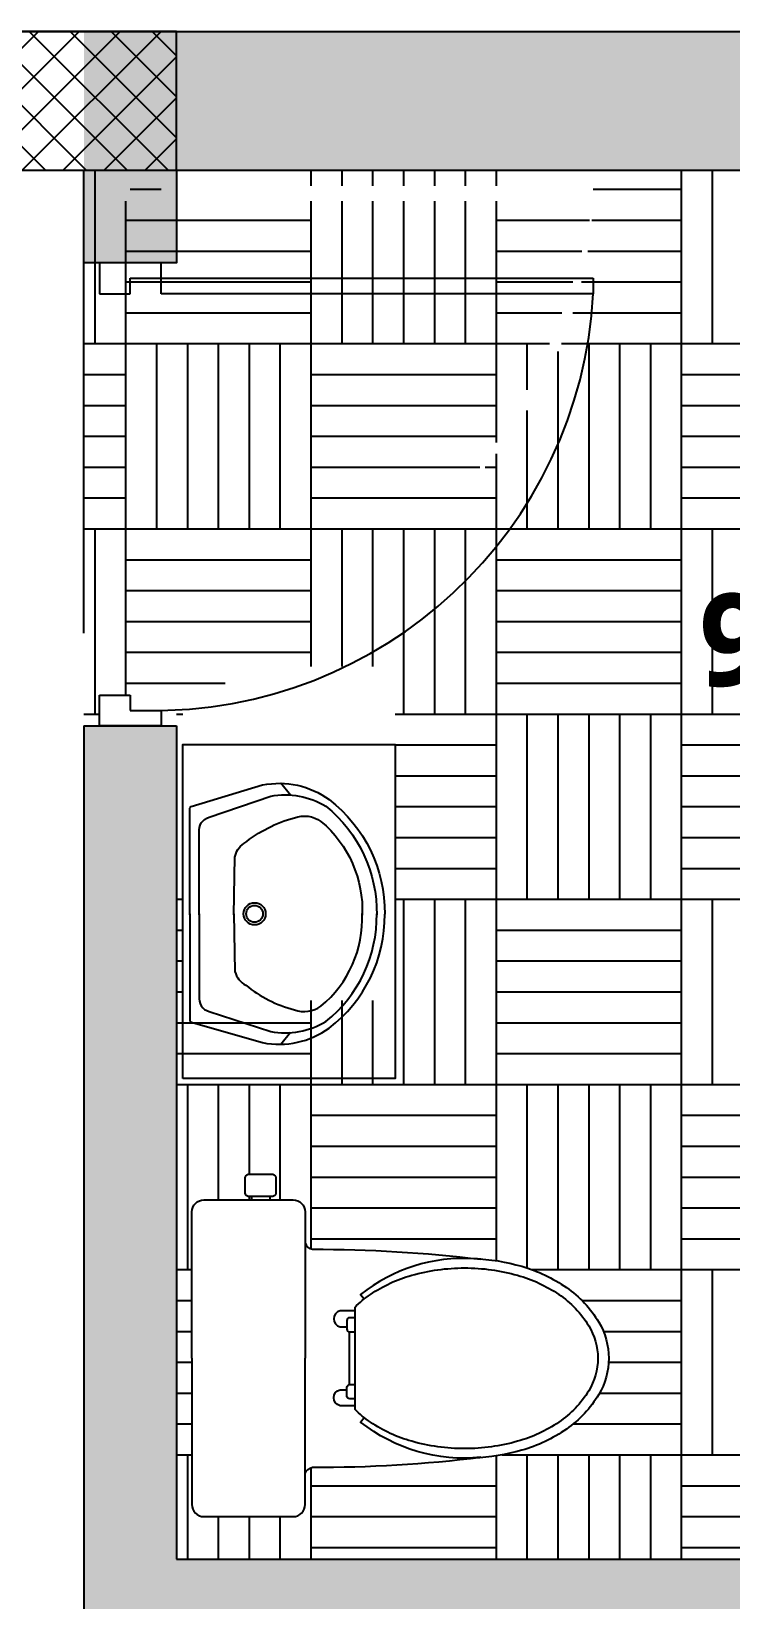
# Model space of a CAD drawing. Header units: inches. Extents: x 99023 to 109265, y 17199 to 18675.
# Drawn here: x 99929.2 to 99974.5, y 18312.8 to 18414.4 of the extents above; entities that cross this region are included whole.
import ezdxf

# ---------------------------------------------------------------- set-up
doc = ezdxf.new("R2010")
doc.units = ezdxf.units.IN
doc.layers.get('0').update_dxf_attribs({"color": 255})
for name, color, linetype in [('Column', 170, 'Continuous'), ('HAT', 8, 'Continuous'), ('I-WALL-PATT', 7, 'Continuous'), ('Washbasin-detail', 251, 'Continuous'), ('Washbasin-outline', 250, 'Continuous'), ('WC-Detail_dwgmodels.com', 251, 'Continuous'), ('WC-Outline_dwgmodels.com', 250, 'Continuous')]:
    doc.layers.add(name, color=color, linetype=linetype)
doc.styles.get("Standard").update_dxf_attribs({"font": 'arial.ttf'})
pattern_1 = [(90, (98183.32, 19054.195), (-12, 12), [12, -12]), (90, (98185.32, 19054.195), (-12, 12), [12, -12]), (90, (98187.32, 19054.195), (-12, 12), [12, -12]), (90, (98189.32, 19054.195), (-12, 12), [12, -12]), (90, (98191.32, 19054.195), (-12, 12), [12, -12]), (90, (98193.32, 19054.195), (-12, 12), [12, -12]), (90, (98195.32, 19054.195), (-12, 12), [12, -12]), (0, (98183.32, 19066.195), (12, -12), [12, -12]), (0, (98183.32, 19068.195), (12, -12), [12, -12]), (0, (98183.32, 19070.195), (12, -12), [12, -12]), (0, (98183.32, 19072.195), (12, -12), [12, -12]), (0, (98183.32, 19074.195), (12, -12), [12, -12]), (0, (98183.32, 19076.195), (12, -12), [12, -12]), (0, (98183.32, 19078.195), (12, -12), [12, -12])]

msp = doc.modelspace()

# ---------------------------------------------------------------- hatches: boundary and pattern name
at = {"layer": 'HAT', "linetype": 'ByBlock'}
h = msp.add_hatch(dxfattribs=at)
h.set_pattern_fill('ANSI37', color=256, scale=15)
h.set_pattern_definition([(45, (-251813.3967, -54534.0869), (-1.325825215, 1.325825215), []), (135, (-251813.3967, -54534.0869), (-1.325825215, -1.325825215), [])])
h.paths.add_polyline_path([(99572.56989581, 17979.43877382), (99587.56989581, 17979.43877382), (99587.56989581, 17988.43877382), (99572.56989581, 17988.43877382)])
edge = h.paths.add_edge_path()
edge.add_arc((99767.56989581, 18066.43877382), 6, 0, 360)
edge = h.paths.add_edge_path()
edge.add_arc((99611.56989581, 18066.43877382), 6, 0, 360)
edge = h.paths.add_edge_path()
edge.add_arc((99767.56989581, 18175.93877382), 6, 0, 360)
edge = h.paths.add_edge_path()
edge.add_arc((99611.56989581, 18175.93877382), 6, 0, 360)
edge = h.paths.add_edge_path()
edge.add_arc((100139.56989581, 17926.60544049), 6, 0, 360)
edge = h.paths.add_edge_path()
edge.add_arc((100139.56989581, 17769.43877382), 6, 0, 360)
edge = h.paths.add_edge_path()
edge.add_arc((99914.78482924, 17769.43877382), 6, 0, 360)
edge = h.paths.add_edge_path()
edge.add_arc((100057.06989581, 17851.93877382), 6, 0, 360)
edge = h.paths.add_edge_path()
edge.add_arc((99934.10840987, 17851.93877382), 6, 0, 360)
edge = h.paths.add_edge_path()
edge.add_arc((99835.06989581, 17851.93877382), 6, 0, 360)
h.paths.add_polyline_path([(100061.56989581, 17979.43877382), (100043.56989581, 17979.43877382), (100043.56989581, 17988.43877382), (100061.56989581, 17988.43877382)])
h.paths.add_polyline_path([(99920.60840987, 17979.43877382), (99938.60840987, 17979.43877382), (99938.60840987, 17988.43877382), (99920.60840987, 17988.43877382)])
h.paths.add_polyline_path([(99755.56989581, 17979.43877382), (99770.56989581, 17979.43877382), (99770.56989581, 17988.43877382), (99755.56989581, 17988.43877382)])
h.paths.add_polyline_path([(99572.56989581, 17847.43877382), (99587.56989581, 17847.43877382), (99587.56989581, 17856.43877382), (99572.56989581, 17856.43877382)])
h.paths.add_polyline_path([(99755.56989581, 17862.43877382), (99755.56989581, 17847.43877382), (99764.56989581, 17847.43877382), (99764.56989581, 17862.43877382)])
h.paths.add_polyline_path([(100052.56989581, 18261.43877382), (100052.56989581, 18243.43877382), (100061.56989581, 18243.43877382), (100061.56989581, 18261.43877382)])
h.paths.add_polyline_path([(99929.60840987, 18261.43877382), (99929.60840987, 18243.43877382), (99938.60840987, 18243.43877382), (99938.60840987, 18261.43877382)])
h.paths.add_polyline_path([(99755.56989581, 18258.43877382), (99755.56989581, 18243.43877382), (99764.56989581, 18243.43877382), (99764.56989581, 18258.43877382)])
h.paths.add_polyline_path([(99671.56989581, 18258.43877382), (99671.56989581, 18243.43877382), (99680.56989581, 18243.43877382), (99680.56989581, 18258.43877382)])
h.paths.add_polyline_path([(99488.56989581, 18258.43877382), (99488.56989581, 18243.43877382), (99497.56989581, 18243.43877382), (99497.56989581, 18258.43877382)])
h.paths.add_polyline_path([(99374.56989581, 18171.43877382), (99392.56989581, 18171.43877382), (99392.56989581, 18180.43877382), (99374.56989581, 18180.43877382)])
h.paths.add_polyline_path([(99383.56989581, 18006.43877382), (99383.56989581, 17991.43877382), (99392.56989581, 17991.43877382), (99392.56989581, 18006.43877382)])
h.paths.add_polyline_path([(99383.56989581, 17862.43877382), (99383.56989581, 17847.43877382), (99392.56989581, 17847.43877382), (99392.56989581, 17862.43877382)])
h.paths.add_polyline_path([(99197.56989581, 17862.43877382), (99197.56989581, 17847.43877382), (99206.56989581, 17847.43877382), (99206.56989581, 17862.43877382)])
h.paths.add_polyline_path([(99197.56989581, 18006.43877382), (99197.56989581, 17991.43877382), (99206.56989581, 17991.43877382), (99206.56989581, 18006.43877382)])
h.paths.add_polyline_path([(99197.56989581, 18189.43877382), (99197.56989581, 18171.43877382), (99206.56989581, 18171.43877382), (99206.56989581, 18189.43877382)])
h.paths.add_polyline_path([(99197.56989581, 18414.43877382), (99197.56989581, 18399.43877382), (99206.56989581, 18399.43877382), (99206.56989581, 18414.43877382)])
h.paths.add_polyline_path([(99488.56989581, 18405.43877382), (99503.56989581, 18405.43877382), (99503.56989581, 18414.43877382), (99488.56989581, 18414.43877382)])
h.paths.add_polyline_path([(99377.56989581, 18405.43877382), (99392.56989581, 18405.43877382), (99392.56989581, 18414.43877382), (99377.56989581, 18414.43877382)])
h.paths.add_polyline_path([(99665.56989581, 18405.43877382), (99680.56989581, 18405.43877382), (99680.56989581, 18414.43877382), (99665.56989581, 18414.43877382)])
h.paths.add_polyline_path([(99755.56989581, 18405.43877382), (99770.56989581, 18405.43877382), (99770.56989581, 18414.43877382), (99755.56989581, 18414.43877382)])
h.paths.add_polyline_path([(100046.56989581, 18405.43877382), (100061.56989581, 18405.43877382), (100061.56989581, 18414.43877382), (100046.56989581, 18414.43877382)])
h.paths.add_polyline_path([(99923.60840987, 18405.43877382), (99938.60840987, 18405.43877382), (99938.60840987, 18414.43877382), (99923.60840987, 18414.43877382)])
at = {"layer": 'I-WALL-PATT', "true_color": 0x636466, "transparency": 33554687}
h = msp.add_hatch(color=251, dxfattribs=at)
h.dxf.hatch_style = 1
h.paths.add_polyline_path([(99311.56989581, 18414.43877382), (99197.56989581, 18414.43877382), (99197.56989581, 18171.43877382), (99206.56989581, 18171.43877382), (99392.56989581, 18171.43877382), (99392.56989581, 18177.43877382), (99206.56989581, 18177.43877382), (99206.56989581, 18201.43877382), (99206.56989581, 18405.43877382), (99311.56989581, 18405.43877382)])
h.paths.add_polyline_path([(99422.56989581, 18414.43877382), (99371.56989581, 18414.43877382), (99371.56989581, 18405.43877382), (99386.56989581, 18405.43877382), (99386.56989581, 18399.43877382), (99392.56989581, 18399.43877382), (99392.56989581, 18405.43877382), (99422.56989581, 18405.43877382)])
h.paths.add_polyline_path([(99599.56989581, 18414.43877382), (99458.56989581, 18414.43877382), (99458.56989581, 18405.43877382), (99488.56989581, 18405.43877382), (99488.56989581, 18249.43877382), (99392.56989581, 18249.43877382), (99392.56989581, 18369.43877382), (99386.56989581, 18369.43877382), (99386.56989581, 18231.43877382), (99392.56989581, 18231.43877382), (99392.56989581, 18243.43877382), (99623.56989581, 18243.43877382), (99623.56989581, 18249.43877382), (99494.56989581, 18249.43877382), (99494.56989581, 18405.43877382), (99599.56989581, 18405.43877382)])
h.paths.add_polyline_path([(99697.03344221, 18414.43877382), (99680.56989581, 18414.43877382), (99680.56989581, 18405.43877382), (99673.56989581, 18405.43877382), (99697.03344221, 18405.43877382)])
h.paths.add_polyline_path([(99857.60840987, 18414.43877382), (99732.54810034, 18414.43877382), (99732.54810034, 18405.43877382), (99755.56989581, 18405.43877382), (99755.56989581, 18249.43877382), (99680.56989581, 18249.43877382), (99680.56989581, 18369.43877382), (99674.56989581, 18369.43877382), (99674.56989581, 18249.43877382), (99674.56989581, 18243.43877382), (99761.56989581, 18243.43877382), (99761.56989581, 18249.43877382), (99761.56989581, 18405.43877382), (99857.60840987, 18405.43877382)])
h.paths.add_polyline_path([(100061.56989581, 18414.43877382), (100017.57200913, 18414.43877382), (100017.57200913, 18405.43877382), (100052.56989581, 18405.43877382), (100052.56989581, 18315.43877382), (99938.60840987, 18315.43877382), (99938.60840987, 18369.43877382), (99932.60840987, 18369.43877382), (99932.60840987, 18249.43877382), (99821.56989581, 18249.43877382), (99812.56989581, 18249.43877382), (99812.56989581, 18243.43877382), (100010.56989581, 18243.43877382), (100010.56989581, 18249.43877382), (99938.60840987, 18249.43877382), (99938.60840987, 18275.4744556), (99938.47423092, 18275.4744556), (99938.47423092, 18277.68166836), (99938.60840987, 18309.43877382), (99986.56989581, 18309.43877382), (99992.56989581, 18309.43877382), (100052.56989581, 18309.43877382), (100052.56989581, 18303.43877382), (100061.56989581, 18303.43877382)])
h = msp.add_hatch(color=251, dxfattribs=at)
h.dxf.hatch_style = 1
h.paths.add_polyline_path([(99932.60840987, 18414.43877382), (99932.60840987, 18405.43877382), (99933.60840987, 18405.43877382), (99937.60840987, 18405.43877382), (99981.57200913, 18405.43877382), (99981.57200913, 18414.43877382)])
at = {"layer": 'I-WALL-PATT', "true_color": 0xadddf7, "transparency": 33554687}
h = msp.add_hatch(dxfattribs=at)
h.set_pattern_fill('AR-PARQ1', color=141)
h.set_pattern_definition(pattern_1)
edge = h.paths.add_edge_path()
edge.add_line((99965.60840987, 18403.43877382), (99937.60840987, 18403.43877382))
edge.add_line((99937.60840987, 18403.43877382), (99937.60840987, 18404.43877382))
edge.add_line((99937.60840987, 18404.43877382), (99935.60840987, 18404.43877382))
edge.add_line((99935.60840987, 18404.43877382), (99935.60840987, 18403.43877382))
edge.add_line((99935.60840987, 18403.43877382), (99933.60840987, 18403.43877382))
edge.add_line((99933.60840987, 18403.43877382), (99933.60840987, 18405.43877382))
edge.add_line((99933.60840987, 18405.43877382), (99932.60840987, 18405.43877382))
edge.add_line((99932.60840987, 18405.43877382), (99932.60840987, 18369.43877382))
edge.add_line((99932.60840987, 18369.43877382), (99933.60840987, 18369.43877382))
edge.add_line((99933.60840987, 18369.43877382), (99933.60840987, 18371.43877382))
edge.add_line((99933.60840987, 18371.43877382), (99935.60840987, 18371.43877382))
edge.add_line((99935.60840987, 18371.43877382), (99935.60840987, 18370.43877382))
edge.add_line((99935.60840987, 18370.43877382), (99937.60840987, 18370.43877382))
edge.add_arc((99922.45849024, 18411.67203896), 43.92837601, 290.1743335607, 349.1974661183)
at = {"layer": 'I-WALL-PATT', "true_color": 0x636466, "transparency": 33554687}
h = msp.add_hatch(color=251, dxfattribs=at)
h.dxf.hatch_style = 1
h.paths.add_polyline_path([(99932.60840987, 18405.43877382), (99938.60840987, 18405.43877382), (99938.60840987, 18399.43877382), (99932.60840987, 18399.43877382)])
at = {"layer": 'I-WALL-PATT', "true_color": 0xadddf7, "transparency": 33554687}
h = msp.add_hatch(dxfattribs=at)
h.set_pattern_fill('AR-PARQ1', color=141)
h.set_pattern_definition(pattern_1)
h.paths.add_polyline_path([(100052.56989581, 18405.43877382), (99937.60840987, 18405.43877382), (99937.60840987, 18404.43877382), (99965.60840987, 18404.43877382), (99965.60840987, 18403.43877382, -0.3934527968), (99937.60840987, 18376.43877382), (99937.60840987, 18375.43877382), (99938.60840987, 18375.43877382), (99938.60840987, 18315.43877382), (100003.56989581, 18315.43877382), (100003.56989581, 18338.43877382), (100004.56989581, 18338.43877382), (100004.56989581, 18362.43877382), (100003.56989581, 18362.43877382), (100003.56989581, 18363.43877382), (100052.56989581, 18363.43877382)])
h.paths.add_polyline_path([(99952.76617555, 18351.64284022), (99939.01940031, 18351.64284022), (99939.01940031, 18373.28625459), (99952.76617555, 18373.28625459)], flags=16)
h.paths.add_polyline_path([(99952.09425636, 18362.29539169, -0.2382790695), (99948.48879835, 18354.91968639, -0.2108617101), (99944.18495674, 18353.97256461), (99939.46075068, 18355.32687062), (99939.46075068, 18362.31813117), (99939.46075068, 18369.23762351), (99944.18495674, 18370.66763512, -0.2108617101), (99948.48879835, 18369.72051334, -0.2369944908)], flags=0)
h.paths.add_polyline_path([(99951.57558188, 18362.28257898, -0.2311712738), (99948.28691658, 18355.34620181, -0.1834457583), (99944.70804965, 18354.69718451), (99940.72163153, 18355.9890038, -0.3903372058), (99940.07882953, 18356.97792995), (99940.07882953, 18362.31813117), (99940.07882953, 18367.58810032, -0.3903372058), (99940.72163153, 18368.57702647), (99944.70804965, 18369.94301522, -0.1834457583), (99948.28691658, 18369.29399793, -0.2292099336)], flags=0)
h.paths.add_polyline_path([(99950.63795128, 18362.28295963, -0.2326624451), (99947.96551558, 18356.33512796, -0.2465395604), (99946.24371499, 18356.09734196, -0.107345096), (99943.09505429, 18357.69490141, -0.2045612104), (99942.39237827, 18358.57451056), (99942.32923443, 18362.28301514), (99942.39237827, 18365.99151971, -0.2186860776), (99942.97143852, 18366.87112886, -0.1031439316), (99946.24371499, 18368.54285778, -0.2465395604), (99947.96551558, 18368.30507178, -0.2303114514)], flags=0)
h.paths.add_polyline_path([(99963.87121232, 18333.04664581, -0.1069021121), (99965.95822613, 18330.81004082, -0.1352706375), (99966.60488236, 18328.4635463, -0.1352706375), (99965.95822613, 18326.11705178, -0.1069021121), (99963.87121232, 18323.88044679, -0.0819076509), (99960.97408931, 18322.5039977, -0.0590058266), (99957.86518861, 18321.99522703, -0.0294472526), (99947.41615863, 18321.40138854, 0.2799012368), (99946.93821569, 18320.9924579), (99946.93821569, 18318.98206482, -0.4142135624), (99946.16043792, 18318.20428704), (99940.38266014, 18318.20428704, -0.4142135624), (99939.60488236, 18318.98206482), (99939.60488236, 18328.4635463), (99939.60488236, 18337.94502778, -0.4142135624), (99940.38266014, 18338.72280556), (99943.45673421, 18338.72280556), (99943.45673421, 18338.94502778), (99943.30858606, 18338.94502778, -0.4142135624), (99943.0493268, 18339.20428704), (99943.0493268, 18340.13021297, -0.4142135624), (99943.30858606, 18340.38947222), (99944.79006754, 18340.38947222, -0.4142135624), (99945.0493268, 18340.13021297), (99945.0493268, 18339.20428704, -0.4142135624), (99944.79006754, 18338.94502778), (99944.6419194, 18338.94502778), (99944.6419194, 18338.72280556), (99946.16043792, 18338.72280556, -0.4142135624), (99946.93821569, 18337.94502778), (99946.93821569, 18335.9346347, 0.2799012368), (99947.41615863, 18335.52570406, -0.0294472526), (99957.86518861, 18334.93186557, -0.0590058266), (99960.97408931, 18334.4230949, -0.0819076509)], flags=16)
h.paths.add_polyline_path([(99963.37361866, 18332.60143043, -0.1070472384), (99965.30789495, 18330.57294826, -0.1379521445), (99965.90117866, 18328.4635463, -0.1379521445), (99965.30789495, 18326.35414434, -0.1070472384), (99963.37361866, 18324.32566217, -0.0806886506), (99960.70096508, 18323.08418441, -0.0685639722), (99957.27154903, 18322.61169445, -0.0685639722), (99953.84213297, 18323.08418441, -0.0806886506), (99951.1694794, 18324.32566217, -0.0497411169), (99950.16043792, 18325.16746445), (99950.16043792, 18325.38947222), (99949.19747495, 18325.38947222, -0.7881977177), (99949.19747495, 18326.42650926), (99949.6419194, 18326.42650926), (99949.6419194, 18326.57465741, -0.3563939587), (99949.79006754, 18326.75610109), (99949.79006754, 18330.1709915, -0.3563939587), (99949.6419194, 18330.35243519), (99949.6419194, 18330.50058334), (99949.19747495, 18330.50058334, -0.7881977177), (99949.19747495, 18331.53762037), (99950.16043792, 18331.53762037), (99950.16043792, 18331.75962815, -0.0497411169), (99951.1694794, 18332.60143043, -0.0806886506), (99953.84213297, 18333.84290819, -0.0685639722), (99957.27154903, 18334.31539815, -0.0685639722), (99960.70096508, 18333.84290819, -0.0806886506)], flags=0)
h.paths.add_polyline_path([(99942.94628923, 18362.31813117, -1), (99944.38108442, 18362.31813117, -1)], flags=0)
h.paths.add_polyline_path([(99943.11977744, 18362.31813117, -1), (99944.20759621, 18362.31813117, -1)], flags=0)
h.paths.add_polyline_path([(99972.85276187, 18376.24965221), (100003.63283949, 18376.24965221), (100003.63283949, 18389.47992388), (99972.85276187, 18389.47992388)], flags=24)
h.paths.add_polyline_path([(99970.50490047, 18368.16488676), (100013.17242958, 18368.16488676), (100013.17242958, 18381.39515843), (99970.50490047, 18381.39515843)], flags=24)

# ---------------------------------------------------------------- linework, layer by layer
at = {"color": 19, "true_color": 0x552a2a}
for p, q in [((99933.60840987, 18399.43877382), (99933.60840987, 18397.43877382)), ((99937.60840987, 18399.43877382), (99933.60840987, 18399.43877382)), ((99937.60840987, 18398.43877382), (99937.60840987, 18399.43877382)), ((99935.60840987, 18397.43877382), (99935.60840987, 18398.43877382)), ((99935.60840987, 18398.43877382), (99937.60840987, 18398.43877382)), ((99937.60840987, 18398.43877382), (99965.60840987, 18398.43877382)), ((99937.60840987, 18397.43877382), (99937.60840987, 18398.43877382)), ((99965.60840987, 18398.43877382), (99965.60840987, 18397.43877382)), ((99933.60840987, 18397.43877382), (99935.60840987, 18397.43877382)), ((99965.60840987, 18397.43877382), (99937.60840987, 18397.43877382)), ((99933.60840987, 18369.43877382), (99933.60840987, 18371.43877382)), ((99933.60840987, 18371.43877382), (99935.60840987, 18371.43877382)), ((99935.60840987, 18371.43877382), (99935.60840987, 18370.43877382)), ((99935.60840987, 18370.43877382), (99937.60840987, 18370.43877382)), ((99937.60840987, 18370.43877382), (99937.60840987, 18369.43877382)), ((99937.60840987, 18369.43877382), (99933.60840987, 18369.43877382))]:
    msp.add_line(p, q, dxfattribs=at)
msp.add_arc((99937.10840987, 18398.97581086), 28.54141697, 268.9962181869, 356.9129648348, dxfattribs=at)
at = {"layer": 'Column', "color": 3, "linetype": 'ByBlock', "ltscale": 12}
msp.add_lwpolyline([(99923.60840987, 18405.43877382), (99938.60840987, 18405.43877382), (99938.60840987, 18414.43877382), (99923.60840987, 18414.43877382)], close=True, dxfattribs=at)
at = {"layer": 'I-WALL-PATT', "color": 18, "true_color": 0x000000}
for p, q in [((99863.56989581, 18414.43877382), (100061.56989581, 18414.43877382)), ((99761.56989581, 18405.43877382), (99933.60840987, 18405.43877382)), ((99937.60840987, 18405.43877382), (100052.56989581, 18405.43877382)), ((99932.60840987, 18369.43877382), (99938.60840987, 18369.43877382)), ((99932.60840987, 18369.43877382), (99932.60840987, 18249.43877382)), ((99938.60840987, 18369.43877382), (99938.60840987, 18315.43877382)), ((99938.60840987, 18315.43877382), (100052.56989581, 18315.43877382))]:
    msp.add_line(p, q, dxfattribs=at)
at = {"layer": 'I-WALL-PATT', "color": 141, "true_color": 0xadddf7}
msp.add_line((99932.60840987, 18375.43877382), (99932.60840987, 18405.43877382), dxfattribs=at)
at = {"layer": 'I-WALL-PATT', "color": 251, "true_color": 0x636466}
msp.add_lwpolyline([(99197.56989581, 17847.43877382), (99197.56989581, 18414.43877382), (100061.56989581, 18414.43877382), (100061.56989581, 17979.43877382), (99764.56989581, 17979.43877382), (99764.56989581, 17847.43877382), (99197.56989581, 17847.43877382)], dxfattribs=at)
for points in [[(99932.60840987, 18405.43877382), (99938.60840987, 18405.43877382), (99938.60840987, 18399.43877382), (99932.60840987, 18399.43877382)], [(99939.01940031, 18346.58543811), (99939.01940031, 18368.22885248), (99952.76617555, 18368.22885248), (99952.76617555, 18346.58543811)]]:
    msp.add_lwpolyline(points, close=True, dxfattribs=at)
at = {"layer": 'Washbasin-detail', "color": 251, "true_color": 0x636466}
for p, q in [((99945.99145566, 18364.95971705), (99945.37148366, 18365.72508789)), ((99945.99145566, 18349.56567845), (99945.37148366, 18348.80030762))]:
    msp.add_line(p, q, dxfattribs=at)
for points in [[(99940.07882953, 18357.19049699), (99940.07882953, 18362.5306982, -0.3903372058), (99940.72163153, 18363.51962435), (99944.70804965, 18364.88561311, -0.1834457583), (99948.28691658, 18364.23659581, -0.2302366839), (99951.57509603, 18357.19049699, -0.6466668085)], [(99940.07882953, 18357.26072905), (99940.07882953, 18351.92052784, 0.3903372058), (99940.72163153, 18350.93160169), (99944.70804965, 18349.6397824, 0.1834457583), (99948.28691658, 18350.28879969, 0.2322422504), (99951.57509603, 18357.26072905, 0.6466668085)]]:
    msp.add_lwpolyline(points, format="xyb", dxfattribs=at)
for radius in [0.71739759, 0.54390938]:
    msp.add_circle((99943.66368682, 18357.26072905), radius, dxfattribs=at)
at = {"layer": 'Washbasin-outline', "color": 251, "true_color": 0x636466}
for points in [[(99939.46075068, 18357.19049699), (99939.46075068, 18364.08877859, -0.3493337133), (99939.55660966, 18364.20923779), (99944.18495674, 18365.61023301, -0.2108617101), (99948.48879835, 18364.66311122, -0.2369383913), (99952.09428226, 18357.2399433, 0.0063764273)], [(99942.32863652, 18357.19049699), (99942.39237827, 18360.9341176, -0.2186860776), (99942.97143852, 18361.81372674, -0.1031439316), (99946.24371499, 18363.48545566, -0.2465395604), (99947.96551558, 18363.24766966, -0.2324038578), (99950.63561619, 18357.16577384, -0.7916775083)], [(99939.46075068, 18357.26072905), (99939.46075068, 18350.36244745, 0.3493337133), (99939.55660966, 18350.24198825), (99944.18495674, 18348.9151625, 0.2108617101), (99948.48879835, 18349.86228428, 0.2382214915), (99952.09428226, 18357.2360059, -0.0063764639)], [(99942.32863652, 18357.26072905), (99942.39237827, 18353.51710844, 0.2045612104), (99943.09505429, 18352.6374993, 0.107345096), (99946.24371499, 18351.03993984, 0.2465395604), (99947.96551558, 18351.27772584, 0.2348021884), (99950.63561619, 18357.28545221, 0.7916775083)]]:
    msp.add_lwpolyline(points, format="xyb", dxfattribs=at)
at = {"layer": 'WC-Detail_dwgmodels.com', "color": 251, "true_color": 0x636466}
for points in [[(99944.6419194, 18338.94502778), (99943.45673421, 18338.94502778, -0.4142135624)], [(99957.27154903, 18334.31539815, -0.0685639722), (99960.70096508, 18333.84290819, -0.0806886506), (99963.37361866, 18332.60143043, -0.1070472384), (99965.30789495, 18330.57294826, -0.1379521445), (99965.90117866, 18328.4635463, -0.1379521445), (99965.30789495, 18326.35414434, -0.1070472384), (99963.37361866, 18324.32566217, -0.0806886506), (99960.70096508, 18323.08418441, -0.0685639722), (99957.27154903, 18322.61169445, -0.0685639722), (99953.84213297, 18323.08418441, -0.0806886506), (99951.1694794, 18324.32566217, -0.0497411169), (99950.16043792, 18325.16746445, -0.1379521445)], [(99950.16043792, 18331.75962815, -0.0497411169), (99951.1694794, 18332.60143043, -0.0806886506), (99953.84213297, 18333.84290819, -0.0685639722), (99957.27154903, 18334.31539815, -0.0685639722)], [(99957.86418387, 18334.91550628, 0.18619195), (99950.53623031, 18332.59376941), (99950.76586363, 18332.30484359)], [(99950.16043792, 18331.53762037), (99949.19747495, 18331.53762037, 0.7881977177), (99949.19747495, 18330.50058334), (99949.6419194, 18330.50058334)], [(99950.16043792, 18331.09317593), (99949.82710458, 18331.09317593, 0.4142135624), (99949.6419194, 18330.90799074), (99949.6419194, 18330.35243519, 0.4142135624), (99949.82710458, 18330.16725), (99950.16043792, 18330.16725)], [(99950.16043792, 18325.38947222), (99949.19747495, 18325.38947222, -0.7881977177), (99949.19747495, 18326.42650926), (99949.6419194, 18326.42650926)], [(99950.16043792, 18325.83391667), (99949.82710458, 18325.83391667, -0.4142135624), (99949.6419194, 18326.01910185), (99949.6419194, 18326.57465741, -0.4142135624), (99949.82710458, 18326.7598426), (99950.16043792, 18326.7598426)], [(99958.32888894, 18322.0503278, -0.1975113434), (99950.53623031, 18324.33332318), (99950.76586363, 18324.62224901)]]:
    msp.add_lwpolyline(points, format="xyb", dxfattribs=at)
for points in [[(99950.16043792, 18331.75962815), (99950.16043792, 18325.16746445)], [(99949.79006754, 18330.16725), (99949.79006754, 18326.7598426)]]:
    msp.add_lwpolyline(points, dxfattribs=at)
at = {"layer": 'WC-Outline_dwgmodels.com', "color": 251, "true_color": 0x636466}
for points in [[(99943.45673421, 18338.94502778), (99943.30858606, 18338.94502778, -0.4142135624), (99943.0493268, 18339.20428704), (99943.0493268, 18340.13021297, -0.4142135624), (99943.30858606, 18340.38947222), (99944.79006754, 18340.38947222, -0.4142135624), (99945.0493268, 18340.13021297)], [(99945.0493268, 18340.13021297), (99945.0493268, 18339.20428704, -0.4142135624), (99944.79006754, 18338.94502778), (99944.6419194, 18338.94502778, -0.4142135624)], [(99939.60488236, 18328.4635463), (99939.60488236, 18337.94502778, -0.4142135624), (99940.38266014, 18338.72280556), (99943.45673421, 18338.72280556, -0.4142135624)], [(99943.45673421, 18338.72280556), (99944.6419194, 18338.72280556, -0.4142135624)], [(99944.6419194, 18338.72280556), (99946.16043792, 18338.72280556, -0.4142135624), (99946.93821569, 18337.94502778), (99946.93821569, 18335.9346347)], [(99946.93821569, 18335.9346347, 0.2799012368), (99947.41615863, 18335.52570406, -0.0307611705), (99958.32888894, 18334.8767648, -16.522543694)], [(99958.32888894, 18334.8767648, 0.0109178879), (99957.86418387, 18334.91550628)], [(99957.86518861, 18334.93186557, -0.0590058266), (99960.97408931, 18334.4230949, -0.0819076509), (99963.87121232, 18333.04664581, -0.1069021121), (99965.95822613, 18330.81004082, -0.1352706375), (99966.60488236, 18328.4635463, -0.1352706375)], [(99939.60488236, 18328.4635463), (99939.60488236, 18318.98206482, 0.4142135624), (99940.38266014, 18318.20428704), (99946.16043792, 18318.20428704, 0.4142135624), (99946.93821569, 18318.98206482), (99946.93821569, 18320.9924579)], [(99966.60488236, 18328.4635463, -0.1352706375), (99965.95822613, 18326.11705178, -0.1069021121), (99963.87121232, 18323.88044679, -0.0819076509), (99960.97408931, 18322.5039977, -0.0590058266), (99957.86518861, 18321.99522703, -0.070136365)], [(99946.93821569, 18320.9924579, -0.2799012368), (99947.41615863, 18321.40138854, 0.0307611705), (99958.32888894, 18322.0503278, 16.522543694)]]:
    msp.add_lwpolyline(points, format="xyb", dxfattribs=at)
for points in [[(99943.45673421, 18338.94502778), (99943.45673421, 18338.72280556)], [(99944.6419194, 18338.94502778), (99944.6419194, 18338.72280556)], [(99946.93821569, 18335.9346347), (99946.93821569, 18328.4635463)], [(99946.93821569, 18320.9924579), (99946.93821569, 18328.4635463)]]:
    msp.add_lwpolyline(points, dxfattribs=at)

# ---------------------------------------------------------------- texts
at = {"color": 18, "true_color": 0x000000, "insert": (99972.46673747, 18378.02452453), "char_height": 6, "attachment_point": 1}
msp.add_mtext_dynamic_manual_height_columns('{\\fYu Gothic Medium|b1|i0|c128|p34;9\'-6"X}7{\\fYu Gothic Medium|b1|i0|c128|p34;\'}-6"', width=85.7097593755, gutter_width=2.23278474, heights=[0], dxfattribs=at)

doc.saveas('drawing.dxf')
